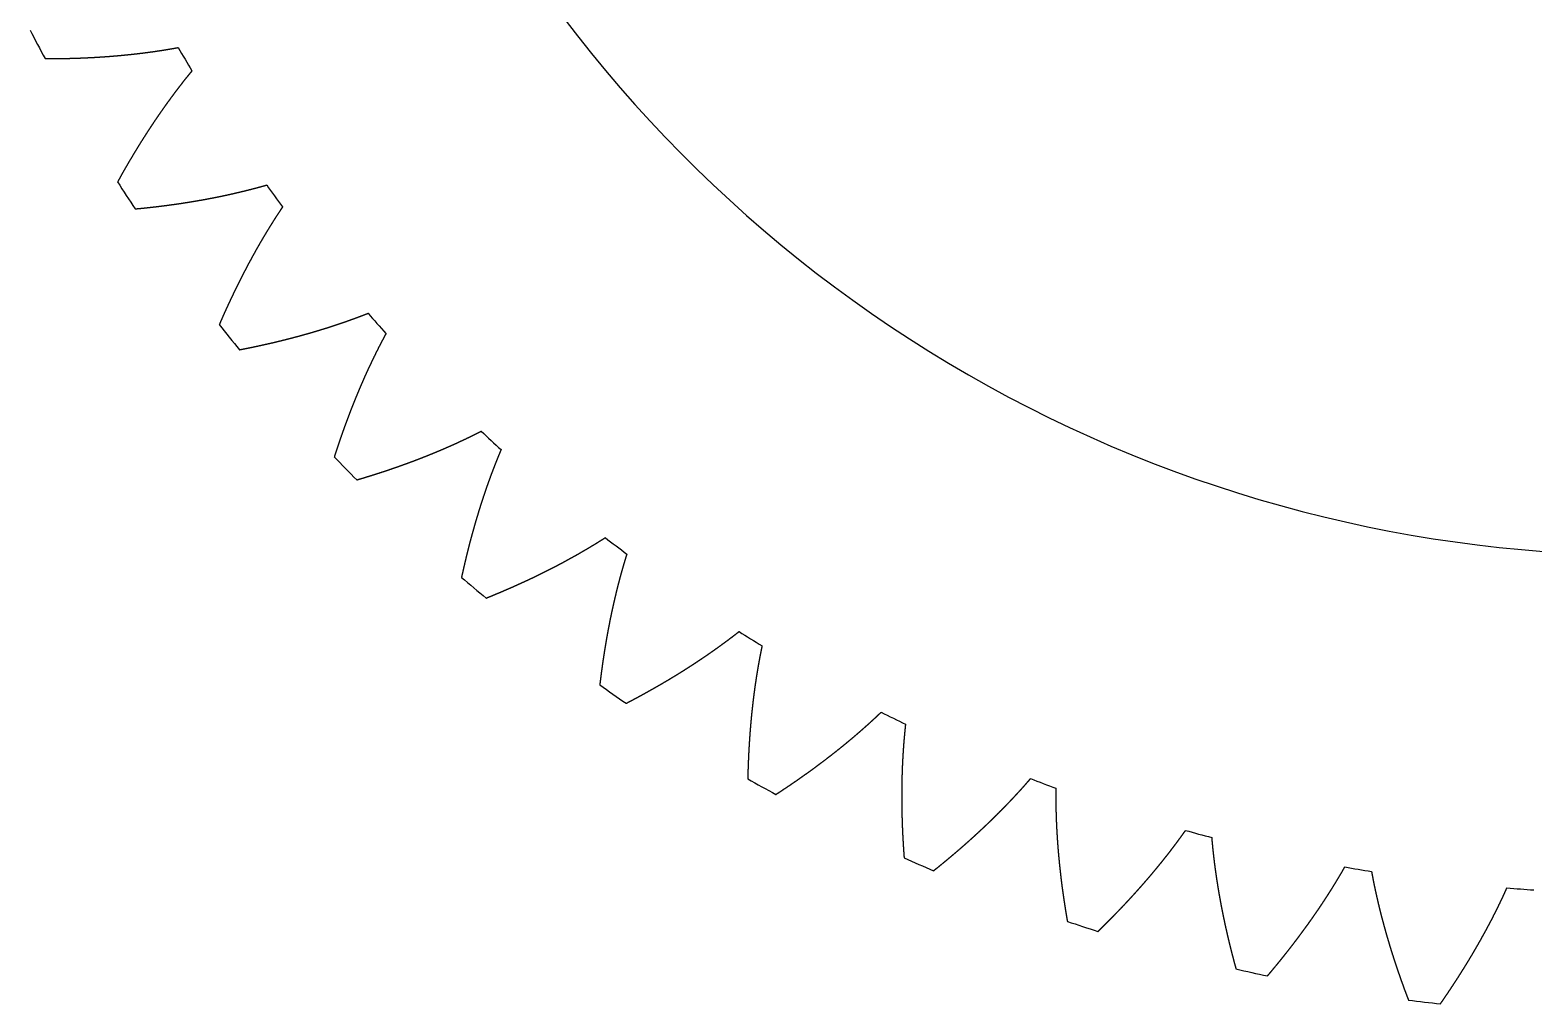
# Model space of a CAD drawing. Header units: millimetres. Extents: x -106 to 415, y -206 to 191.
# Drawn here: x 62.8 to 118.4, y -132.3 to -96.4 of the extents above; entities that cross this region are included whole.
import ezdxf

# ---------------------------------------------------------------- set-up
doc = ezdxf.new("R2010")
doc.units = ezdxf.units.MM
doc.header["$MEASUREMENT"] = 0

msp = doc.modelspace()

# ---------------------------------------------------------------- linework, layer by layer
for radius, start, end in [(50, 177.230768, 0.000002), (67, 207.1838634, 208.2007522), (62.5, 210.0031316, 210.9199455), (67, 212.7223249, 213.7392137), (62.5, 215.5415932, 216.458407), (67, 218.2607864, 219.2776753), (62.5, 221.0800547, 221.9968686), (62.5, 226.6185162, 227.5353301), (67, 223.799248, 224.8161368), (62.5, 232.1569778, 233.0737916), (67, 229.3377095, 230.3545984), (62.5, 237.6954393, 238.6122532), (67, 234.8761711, 235.8930599), (62.5, 243.2339009, 244.1507147), (67, 240.4146326, 241.4315214), (62.5, 248.7723624, 249.6891762), (62.5, 254.3108239, 255.2276378), (67, 245.9530941, 246.969983), (62.5, 259.8492855, 260.7660993), (62.5, 265.387747, 266.3045609), (67, 251.4915557, 252.5084445), (67, 257.0300172, 258.046906), (67, 262.5684787, 263.5853676)]:
    msp.add_arc((122.43128, -65.74198), radius, start, end)
for points in [[(63.38437, -97.40365), (63.40684, -97.40375), (63.45179, -97.4039), (63.51917, -97.40402), (63.60895, -97.40393), (63.72107, -97.40341), (63.83307, -97.4025), (63.94496, -97.40119), (64.05674, -97.39947), (64.1684, -97.39735), (64.27995, -97.39482), (64.39138, -97.39188), (64.50268, -97.38853), (64.61387, -97.38477), (64.72493, -97.3806), (64.83586, -97.376), (64.94667, -97.37099), (65.05734, -97.36557), (65.16789, -97.35971), (65.2783, -97.35344), (65.38857, -97.34674), (65.49871, -97.33961), (65.60871, -97.33205), (65.71857, -97.32406), (65.82828, -97.31563), (65.93785, -97.30676), (66.04727, -97.29746), (66.15654, -97.28771), (66.26566, -97.27752), (66.37462, -97.26688), (66.48343, -97.25579), (66.59207, -97.24425), (66.70056, -97.23225), (66.80888, -97.21978), (66.91703, -97.20686), (67.02501, -97.19347), (67.13282, -97.17961), (67.24045, -97.16528), (67.34791, -97.15048), (67.45519, -97.13519), (67.56228, -97.11942), (67.66918, -97.10316), (67.77589, -97.08639), (67.8824, -97.06913), (67.98871, -97.05137), (68.09482, -97.0331), (68.17955, -97.01808), (68.24301, -97.0066), (68.28528, -96.99884), (68.3064, -96.99494)], [(68.8134, -97.85697), (68.79972, -97.87354), (68.7724, -97.90671), (68.73152, -97.95658), (68.67722, -98.02334), (68.60969, -98.1072), (68.5425, -98.19148), (68.47565, -98.27618), (68.40914, -98.36129), (68.34297, -98.44681), (68.27715, -98.53274), (68.21165, -98.61907), (68.14649, -98.70579), (68.08166, -98.7929), (68.01715, -98.88039), (67.95297, -98.96825), (67.88912, -99.05649), (67.82559, -99.1451), (67.76238, -99.23408), (67.69949, -99.32342), (67.63691, -99.41312), (67.57466, -99.50318), (67.51273, -99.5936), (67.4511, -99.68436), (67.3898, -99.77547), (67.3288, -99.86692), (67.26811, -99.95871), (67.20774, -100.05084), (67.14768, -100.1433), (67.08792, -100.23609), (67.02847, -100.32921), (66.96933, -100.42266), (66.91049, -100.51643), (66.85196, -100.61052), (66.79373, -100.70492), (66.73581, -100.79964), (66.67819, -100.89468), (66.62087, -100.99002), (66.56384, -101.08567), (66.50712, -101.18163), (66.4507, -101.27788), (66.39458, -101.37444), (66.33876, -101.4713), (66.28324, -101.56845), (66.22801, -101.66589), (66.17308, -101.76363), (66.12937, -101.84205), (66.09671, -101.901), (66.07501, -101.94035), (66.06417, -101.96004)], [(66.71581, -102.95469), (66.73819, -102.95262), (66.78294, -102.94844), (66.85002, -102.94204), (66.93938, -102.93329), (67.05092, -102.92196), (67.16231, -102.91024), (67.27355, -102.89814), (67.38464, -102.88564), (67.49558, -102.87275), (67.60636, -102.85947), (67.71698, -102.84579), (67.82745, -102.83171), (67.93775, -102.81724), (68.04789, -102.80236), (68.15786, -102.78708), (68.26767, -102.7714), (68.3773, -102.75532), (68.48676, -102.73883), (68.59605, -102.72192), (68.70517, -102.70461), (68.81411, -102.68689), (68.92286, -102.66875), (69.03143, -102.65019), (69.13982, -102.63121), (69.24802, -102.61181), (69.35603, -102.59199), (69.46385, -102.57174), (69.57148, -102.55107), (69.67891, -102.52996), (69.78613, -102.50842), (69.89316, -102.48644), (69.99998, -102.46403), (70.10659, -102.44117), (70.21299, -102.41787), (70.31917, -102.39412), (70.42514, -102.36992), (70.53089, -102.34527), (70.63642, -102.32016), (70.74172, -102.29459), (70.84679, -102.26856), (70.95162, -102.24206), (71.05621, -102.21507), (71.16056, -102.18761), (71.26466, -102.15967), (71.36851, -102.13125), (71.4514, -102.10812), (71.51345, -102.09056), (71.55477, -102.07876), (71.57542, -102.07284)], [(72.16325, -102.88192), (72.15124, -102.89973), (72.12725, -102.93538), (72.09137, -102.98897), (72.04377, -103.06065), (71.98464, -103.15064), (71.9259, -103.24101), (71.86754, -103.33177), (71.80955, -103.4229), (71.75195, -103.51441), (71.69472, -103.60629), (71.63787, -103.69854), (71.58138, -103.79114), (71.52526, -103.8841), (71.4695, -103.9774), (71.4141, -104.07105), (71.35906, -104.16504), (71.30437, -104.25937), (71.25004, -104.35404), (71.19607, -104.44903), (71.14245, -104.54435), (71.08918, -104.64), (71.03626, -104.73597), (70.98368, -104.83226), (70.93145, -104.92886), (70.87957, -105.02577), (70.82803, -105.12299), (70.77683, -105.22051), (70.72597, -105.31834), (70.67545, -105.41646), (70.62526, -105.51489), (70.57541, -105.61361), (70.5259, -105.71262), (70.47673, -105.81191), (70.42788, -105.9115), (70.37937, -106.01137), (70.33119, -106.11152), (70.28334, -106.21195), (70.23581, -106.31266), (70.18862, -106.41364), (70.14175, -106.51489), (70.09521, -106.61642), (70.049, -106.71821), (70.00311, -106.82027), (69.95754, -106.92259), (69.9123, -107.02517), (69.87636, -107.10744), (69.84955, -107.16926), (69.83175, -107.21053), (69.82286, -107.23118)], [(70.56746, -108.15829), (70.58953, -108.15407), (70.63367, -108.14558), (70.69982, -108.13275), (70.78791, -108.11541), (70.89784, -108.09337), (71.00758, -108.07095), (71.11714, -108.04817), (71.2265, -108.02501), (71.33568, -108.00147), (71.44466, -107.97756), (71.55344, -107.95327), (71.66203, -107.92859), (71.77042, -107.90354), (71.87861, -107.8781), (71.9866, -107.85229), (72.09438, -107.82608), (72.20195, -107.79949), (72.30931, -107.77251), (72.41646, -107.74514), (72.52339, -107.71737), (72.63011, -107.68922), (72.73661, -107.66066), (72.84288, -107.63171), (72.94893, -107.60237), (73.05475, -107.57261), (73.16035, -107.54246), (73.26571, -107.5119), (73.37084, -107.48094), (73.47573, -107.44956), (73.58038, -107.41777), (73.68478, -107.38557), (73.78894, -107.35295), (73.89284, -107.31991), (73.99649, -107.28644), (74.09989, -107.25256), (74.20303, -107.21824), (74.30591, -107.1835), (74.40852, -107.14833), (74.51086, -107.11272), (74.61293, -107.07666), (74.71471, -107.04016), (74.81621, -107.00321), (74.91742, -106.96581), (75.01834, -106.92795), (75.11896, -106.88964), (75.19923, -106.85862), (75.2593, -106.83516), (75.29929, -106.81942), (75.31927, -106.81153)], [(75.98244, -107.5601), (75.9722, -107.57898), (75.95176, -107.61679), (75.92123, -107.67359), (75.88077, -107.74953), (75.8306, -107.84481), (75.78085, -107.94043), (75.73152, -108.03639), (75.68261, -108.13269), (75.63411, -108.22934), (75.58601, -108.32631), (75.53833, -108.42361), (75.49104, -108.52124), (75.44415, -108.61918), (75.39766, -108.71743), (75.35155, -108.81599), (75.30584, -108.91485), (75.26052, -109.01402), (75.21558, -109.11348), (75.17102, -109.21324), (75.12685, -109.3133), (75.08306, -109.41364), (75.03965, -109.51427), (74.99662, -109.61518), (74.95395, -109.71637), (74.91166, -109.81783), (74.86975, -109.91957), (74.8282, -110.02158), (74.78702, -110.12386), (74.7462, -110.22641), (74.70575, -110.32922), (74.66566, -110.43228), (74.62594, -110.53561), (74.58658, -110.63919), (74.54757, -110.74303), (74.50892, -110.84711), (74.47063, -110.95144), (74.4327, -111.05602), (74.39512, -111.16085), (74.35789, -111.26591), (74.32101, -111.37122), (74.28449, -111.47676), (74.24831, -111.58254), (74.21249, -111.68855), (74.17701, -111.79479), (74.14188, -111.90126), (74.11405, -111.98661), (74.09333, -112.05073), (74.07959, -112.09353), (74.07274, -112.11494)], [(74.90334, -112.96586), (74.92491, -112.95952), (74.96802, -112.94682), (75.03262, -112.92766), (75.11863, -112.9019), (75.22592, -112.86935), (75.33298, -112.83645), (75.43983, -112.8032), (75.54645, -112.76959), (75.65284, -112.73563), (75.759, -112.70131), (75.86494, -112.66663), (75.97064, -112.63159), (76.07611, -112.59619), (76.18133, -112.56043), (76.28632, -112.52431), (76.39107, -112.48783), (76.49557, -112.45098), (76.59983, -112.41376), (76.70383, -112.37618), (76.80759, -112.33822), (76.91109, -112.2999), (77.01433, -112.2612), (77.11732, -112.22213), (77.22004, -112.18268), (77.3225, -112.14286), (77.42469, -112.10265), (77.52661, -112.06207), (77.62826, -112.0211), (77.72963, -111.97975), (77.83072, -111.93801), (77.93153, -111.89588), (78.03205, -111.85336), (78.13229, -111.81044), (78.23222, -111.76713), (78.33187, -111.72342), (78.43121, -111.67931), (78.53026, -111.63481), (78.629, -111.58989), (78.72742, -111.54457), (78.82553, -111.49883), (78.92332, -111.45268), (79.02078, -111.40611), (79.11791, -111.35911), (79.2147, -111.31169), (79.31116, -111.26384), (79.38806, -111.22522), (79.44558, -111.19607), (79.48386, -111.17655), (79.50299, -111.16677)], [(80.23532, -111.84784), (80.22695, -111.86762), (80.21025, -111.90722), (80.18534, -111.9667), (80.1524, -112.0462), (80.11166, -112.14587), (80.07137, -112.24584), (80.03153, -112.34612), (79.99214, -112.4467), (79.95319, -112.54757), (79.91469, -112.64873), (79.87661, -112.75018), (79.83897, -112.85192), (79.80175, -112.95392), (79.76496, -113.0562), (79.72858, -113.15875), (79.69262, -113.26157), (79.65708, -113.36464), (79.62195, -113.46798), (79.58723, -113.57158), (79.55293, -113.67543), (79.51903, -113.77953), (79.48553, -113.88387), (79.45243, -113.98847), (79.41974, -114.0933), (79.38744, -114.19838), (79.35553, -114.30369), (79.32402, -114.40923), (79.29291, -114.51501), (79.26218, -114.62101), (79.23184, -114.72724), (79.20189, -114.8337), (79.17232, -114.94038), (79.14314, -115.04728), (79.11434, -115.15439), (79.08592, -115.26172), (79.05787, -115.36926), (79.03021, -115.47701), (79.00292, -115.58498), (78.97601, -115.69314), (78.94946, -115.80152), (78.9233, -115.91009), (78.8975, -116.01886), (78.87207, -116.12784), (78.84702, -116.237), (78.82233, -116.34637), (78.80287, -116.43401), (78.78843, -116.49983), (78.77888, -116.54375), (78.77413, -116.56572)], [(79.68298, -117.33251), (79.70383, -117.32412), (79.74552, -117.30731), (79.80797, -117.28201), (79.89109, -117.24807), (79.99473, -117.20532), (80.09813, -117.16224), (80.20126, -117.11883), (80.30414, -117.07509), (80.40676, -117.03101), (80.50912, -116.98661), (80.61121, -116.94187), (80.71304, -116.89679), (80.81459, -116.85138), (80.91588, -116.80563), (81.01689, -116.75955), (81.11763, -116.71312), (81.21809, -116.66636), (81.31826, -116.61926), (81.41816, -116.57181), (81.51776, -116.52402), (81.61708, -116.47588), (81.71611, -116.4274), (81.81484, -116.37857), (81.91328, -116.32939), (82.01142, -116.27987), (82.10925, -116.22999), (82.20678, -116.17975), (82.304, -116.12917), (82.4009, -116.07822), (82.49749, -116.02692), (82.59377, -115.97526), (82.68972, -115.92323), (82.78534, -115.87085), (82.88063, -115.81809), (82.97559, -115.76497), (83.07022, -115.71148), (83.1645, -115.65762), (83.25844, -115.60339), (83.35204, -115.54878), (83.44527, -115.49379), (83.53815, -115.43841), (83.63066, -115.38265), (83.7228, -115.3265), (83.81456, -115.26995), (83.90595, -115.21302), (83.97876, -115.16716), (84.03321, -115.13259), (84.06943, -115.10947), (84.08752, -115.09789)], [(84.88216, -115.7051), (84.87574, -115.7256), (84.86294, -115.76662), (84.84389, -115.82823), (84.81877, -115.91053), (84.78785, -116.01367), (84.7574, -116.11707), (84.72742, -116.22072), (84.69792, -116.32463), (84.66889, -116.42879), (84.64032, -116.5332), (84.61222, -116.63785), (84.58457, -116.74274), (84.55737, -116.84786), (84.53062, -116.95322), (84.50431, -117.0588), (84.47844, -117.1646), (84.45302, -117.27063), (84.42802, -117.37688), (84.40347, -117.48334), (84.37934, -117.59001), (84.35565, -117.6969), (84.33238, -117.80399), (84.30953, -117.91129), (84.28711, -118.01879), (84.2651, -118.12649), (84.24351, -118.23439), (84.22233, -118.34248), (84.20157, -118.45077), (84.18122, -118.55925), (84.16127, -118.66791), (84.14173, -118.77676), (84.1226, -118.88579), (84.10387, -118.99501), (84.08554, -119.1044), (84.06761, -119.21397), (84.05008, -119.32372), (84.03294, -119.43364), (84.0162, -119.54373), (83.99985, -119.65399), (83.9839, -119.76442), (83.96833, -119.87501), (83.95315, -119.98577), (83.93836, -120.09669), (83.92396, -120.20776), (83.90994, -120.319), (83.89903, -120.40811), (83.89101, -120.47502), (83.88575, -120.51966), (83.88314, -120.54198)], [(84.86175, -121.21747), (84.8817, -121.20711), (84.92157, -121.18636), (84.98128, -121.15514), (85.06074, -121.11334), (85.15977, -121.06078), (85.25852, -121.00793), (85.35699, -120.95477), (85.45516, -120.9013), (85.55305, -120.84753), (85.65064, -120.79345), (85.74794, -120.73907), (85.84494, -120.68437), (85.94164, -120.62937), (86.03804, -120.57406), (86.13413, -120.51844), (86.22992, -120.46251), (86.3254, -120.40627), (86.42056, -120.34972), (86.51541, -120.29285), (86.60994, -120.23567), (86.70415, -120.17818), (86.79803, -120.12036), (86.89159, -120.06223), (86.98482, -120.00378), (87.07772, -119.94502), (87.17028, -119.88593), (87.26251, -119.82652), (87.35439, -119.76678), (87.44593, -119.70672), (87.53712, -119.64634), (87.62795, -119.58563), (87.71843, -119.52458), (87.80855, -119.46321), (87.89831, -119.40151), (87.9877, -119.33947), (88.07672, -119.2771), (88.16537, -119.21439), (88.25364, -119.15134), (88.34152, -119.08795), (88.42902, -119.02422), (88.51612, -118.96014), (88.60281, -118.89571), (88.6891, -118.83093), (88.77498, -118.76579), (88.86045, -118.7003), (88.92849, -118.64763), (88.97935, -118.60797), (89.01316, -118.58146), (89.03005, -118.56818)], [(89.87959, -119.09586), (89.87518, -119.11689), (89.8664, -119.15895), (89.85338, -119.22212), (89.83632, -119.30646), (89.8155, -119.4121), (89.79517, -119.51795), (89.77534, -119.62401), (89.756, -119.73029), (89.73716, -119.83676), (89.71881, -119.94344), (89.70093, -120.05032), (89.68354, -120.15739), (89.66661, -120.26464), (89.65015, -120.37209), (89.63416, -120.47971), (89.61862, -120.58752), (89.60354, -120.69551), (89.58892, -120.80367), (89.57476, -120.912), (89.56104, -121.02051), (89.54777, -121.12918), (89.53495, -121.23802), (89.52256, -121.34703), (89.51062, -121.45619), (89.49911, -121.56551), (89.48803, -121.67499), (89.47739, -121.78462), (89.46717, -121.89441), (89.45738, -122.00434), (89.44802, -122.11442), (89.43908, -122.22465), (89.43056, -122.33502), (89.42246, -122.44553), (89.41477, -122.55618), (89.4075, -122.66697), (89.40064, -122.7779), (89.39419, -122.88896), (89.38816, -123.00016), (89.38252, -123.11148), (89.3773, -123.22293), (89.37248, -123.33451), (89.36806, -123.44621), (89.36405, -123.55804), (89.36043, -123.66999), (89.35721, -123.78206), (89.35495, -123.87181), (89.35343, -123.93918), (89.3525, -123.98411), (89.35206, -124.00659)], [(90.39129, -124.58447), (90.41015, -124.57223), (90.44783, -124.54773), (90.50425, -124.5109), (90.5793, -124.46162), (90.6728, -124.39976), (90.76599, -124.33761), (90.85887, -124.2752), (90.95143, -124.21251), (91.04366, -124.14954), (91.13558, -124.08629), (91.22718, -124.02277), (91.31845, -123.95897), (91.40939, -123.8949), (91.5, -123.83054), (91.59027, -123.76591), (91.68021, -123.70099), (91.76982, -123.6358), (91.85908, -123.57033), (91.94799, -123.50457), (92.03656, -123.43853), (92.12478, -123.37221), (92.21265, -123.30561), (92.30017, -123.23872), (92.38732, -123.17155), (92.47411, -123.10409), (92.56054, -123.03634), (92.6466, -122.96831), (92.73229, -122.89998), (92.8176, -122.83137), (92.90254, -122.76247), (92.98709, -122.69327), (93.07126, -122.62378), (93.15503, -122.554), (93.23841, -122.48392), (93.3214, -122.41354), (93.40398, -122.34287), (93.48617, -122.2719), (93.56794, -122.20062), (93.6493, -122.12905), (93.73023, -122.05717), (93.81074, -121.98498), (93.89081, -121.91249), (93.97044, -121.83968), (94.04963, -121.76656), (94.12838, -121.69313), (94.19103, -121.63413), (94.23781, -121.58975), (94.26892, -121.5601), (94.28445, -121.54525)], [(95.18094, -121.98848), (95.17858, -122.00983), (95.17391, -122.05255), (95.16705, -122.11667), (95.15821, -122.20227), (95.14767, -122.30943), (95.13766, -122.41675), (95.12815, -122.52423), (95.11917, -122.63187), (95.11069, -122.73967), (95.10271, -122.84762), (95.09524, -122.95572), (95.08826, -123.06397), (95.08176, -123.17236), (95.07575, -123.28089), (95.07022, -123.38956), (95.06516, -123.49836), (95.06058, -123.6073), (95.05646, -123.71636), (95.05282, -123.82556), (95.04964, -123.93488), (95.04692, -124.04433), (95.04466, -124.1539), (95.04285, -124.26359), (95.0415, -124.3734), (95.0406, -124.48332), (95.04014, -124.59336), (95.04012, -124.7035), (95.04055, -124.81376), (95.04142, -124.92413), (95.04272, -125.0346), (95.04446, -125.14517), (95.04663, -125.25585), (95.04924, -125.36663), (95.05227, -125.47751), (95.05572, -125.58848), (95.0596, -125.69955), (95.0639, -125.81072), (95.06862, -125.92197), (95.07376, -126.03332), (95.07932, -126.14476), (95.08529, -126.25628), (95.09168, -126.36789), (95.09847, -126.47958), (95.10568, -126.59136), (95.11329, -126.70321), (95.1197, -126.79277), (95.12469, -126.85996), (95.1281, -126.90478), (95.12983, -126.92719)], [(96.21999, -127.40208), (96.23757, -127.38808), (96.27271, -127.36005), (96.32532, -127.31795), (96.39526, -127.26166), (96.48236, -127.19105), (96.56911, -127.12021), (96.65553, -127.04912), (96.7416, -126.97779), (96.82734, -126.90621), (96.91272, -126.83439), (96.99776, -126.76233), (97.08244, -126.69002), (97.16678, -126.61746), (97.25075, -126.54466), (97.33437, -126.47162), (97.41762, -126.39833), (97.50052, -126.32479), (97.58304, -126.25101), (97.6652, -126.17698), (97.74698, -126.1027), (97.82839, -126.02817), (97.90942, -125.9534), (97.99006, -125.87838), (98.07033, -125.8031), (98.1502, -125.72758), (98.22969, -125.65181), (98.30878, -125.57579), (98.38748, -125.49951), (98.46577, -125.42299), (98.54366, -125.34621), (98.62114, -125.26918), (98.69821, -125.19189), (98.77485, -125.11434), (98.85108, -125.03654), (98.92689, -124.95849), (99.00227, -124.88017), (99.07722, -124.8016), (99.15173, -124.72277), (99.2258, -124.64368), (99.29942, -124.56432), (99.37258, -124.4847), (99.44528, -124.40481), (99.51752, -124.32466), (99.58928, -124.24424), (99.66057, -124.16355), (99.71723, -124.09878), (99.75952, -124.05009), (99.78762, -124.01758), (99.80164, -124.00131)], [(100.73673, -124.35594), (100.73644, -124.37742), (100.73591, -124.42039), (100.73527, -124.48487), (100.73473, -124.57092), (100.73459, -124.6786), (100.73498, -124.78638), (100.73589, -124.89428), (100.73733, -125.00228), (100.7393, -125.1104), (100.74178, -125.21861), (100.74478, -125.32693), (100.74828, -125.43535), (100.75227, -125.54386), (100.75676, -125.65247), (100.76174, -125.76116), (100.76721, -125.86994), (100.77316, -125.97881), (100.7796, -126.08777), (100.78651, -126.19681), (100.79389, -126.30593), (100.80175, -126.41513), (100.81007, -126.5244), (100.81886, -126.63376), (100.82811, -126.74318), (100.83782, -126.85268), (100.84799, -126.96224), (100.8586, -127.07188), (100.86967, -127.18158), (100.88118, -127.29135), (100.89315, -127.40118), (100.90555, -127.51107), (100.91839, -127.62102), (100.93167, -127.73103), (100.94539, -127.8411), (100.95954, -127.95122), (100.97412, -128.0614), (100.98913, -128.17163), (101.00457, -128.28191), (101.02043, -128.39224), (101.03672, -128.50262), (101.05343, -128.61305), (101.07055, -128.72352), (101.0881, -128.83403), (101.10605, -128.94459), (101.12443, -129.05519), (101.13945, -129.14371), (101.15091, -129.21011), (101.15863, -129.25439), (101.16251, -129.27653)], [(102.29341, -129.64398), (102.30956, -129.62835), (102.34183, -129.59706), (102.39013, -129.55008), (102.45432, -129.4873), (102.53419, -129.40862), (102.6137, -129.32973), (102.69285, -129.25064), (102.77164, -129.17133), (102.85007, -129.09181), (102.92812, -129.01209), (103.0058, -128.93215), (103.08312, -128.852), (103.16005, -128.77165), (103.23661, -128.69108), (103.31278, -128.61031), (103.38858, -128.52933), (103.46399, -128.44813), (103.539, -128.36673), (103.61363, -128.28512), (103.68786, -128.20329), (103.7617, -128.12126), (103.83513, -128.03901), (103.90816, -127.95656), (103.98079, -127.87389), (104.053, -127.79101), (104.12481, -127.70792), (104.19619, -127.62462), (104.26716, -127.54111), (104.3377, -127.45738), (104.40781, -127.37344), (104.4775, -127.28929), (104.54674, -127.20493), (104.61555, -127.12035), (104.68392, -127.03555), (104.75183, -126.95054), (104.8193, -126.86532), (104.88632, -126.77988), (104.95287, -126.69423), (105.01896, -126.60835), (105.08458, -126.52226), (105.14972, -126.43595), (105.21437, -126.34942), (105.27853, -126.26267), (105.3422, -126.1757), (105.40537, -126.08851), (105.45552, -126.01858), (105.4929, -125.96603), (105.51773, -125.93095), (105.53012, -125.91341)], [(106.49507, -126.17613), (106.49685, -126.19754), (106.50047, -126.24036), (106.50606, -126.30461), (106.51383, -126.39031), (106.52408, -126.49749), (106.53487, -126.60474), (106.54619, -126.71204), (106.55805, -126.8194), (106.57045, -126.92682), (106.58336, -127.03429), (106.5968, -127.14182), (106.61074, -127.24939), (106.62519, -127.35701), (106.64014, -127.46467), (106.65559, -127.57238), (106.67153, -127.68013), (106.68796, -127.78792), (106.70488, -127.89574), (106.72229, -128.00361), (106.74017, -128.1115), (106.75853, -128.21943), (106.77736, -128.3274), (106.79666, -128.43539), (106.81643, -128.54341), (106.83666, -128.65146), (106.85735, -128.75953), (106.8785, -128.86763), (106.9001, -128.97575), (106.92216, -129.0839), (106.94466, -129.19206), (106.96762, -129.30024), (106.99101, -129.40844), (107.01485, -129.51665), (107.03912, -129.62488), (107.06384, -129.73313), (107.08898, -129.84138), (107.11456, -129.94965), (107.14057, -130.05793), (107.16701, -130.16621), (107.19387, -130.2745), (107.22116, -130.3828), (107.24887, -130.49111), (107.277, -130.59941), (107.30554, -130.70772), (107.3345, -130.81603), (107.358, -130.90268), (107.37581, -130.96767), (107.38777, -131.011), (107.39376, -131.03266)], [(108.55485, -131.28925), (108.56942, -131.27213), (108.59852, -131.23788), (108.64206, -131.18645), (108.69989, -131.11777), (108.77179, -131.03175), (108.84332, -130.94555), (108.91447, -130.85919), (108.98524, -130.77265), (109.05562, -130.68593), (109.12561, -130.59905), (109.19522, -130.51198), (109.26444, -130.42475), (109.33326, -130.33735), (109.40168, -130.24977), (109.46971, -130.16202), (109.53733, -130.0741), (109.60455, -129.98601), (109.67136, -129.89774), (109.73776, -129.80931), (109.80375, -129.7207), (109.86932, -129.63192), (109.93448, -129.54297), (109.99921, -129.45385), (110.06352, -129.36456), (110.1274, -129.2751), (110.19084, -129.18547), (110.25386, -129.09567), (110.31643, -129.0057), (110.37856, -128.91555), (110.44025, -128.82524), (110.50148, -128.73476), (110.56227, -128.6441), (110.62259, -128.55327), (110.68245, -128.46228), (110.74185, -128.37111), (110.80077, -128.27977), (110.85923, -128.18827), (110.91721, -128.09659), (110.9747, -128.00474), (111.03171, -127.91272), (111.08821, -127.82052), (111.14421, -127.72816), (111.1997, -127.63562), (111.25467, -127.54291), (111.30913, -127.45002), (111.3523, -127.37558), (111.38444, -127.31967), (111.40576, -127.28236), (111.4164, -127.2637)], [(112.4022, -127.43207), (112.40604, -127.45321), (112.41378, -127.49548), (112.42554, -127.55888), (112.44155, -127.64343), (112.4621, -127.74913), (112.48318, -127.85483), (112.50481, -127.96054), (112.52698, -128.06626), (112.54968, -128.17198), (112.57291, -128.2777), (112.59666, -128.38343), (112.62092, -128.48915), (112.64569, -128.59488), (112.67096, -128.7006), (112.69673, -128.80631), (112.723, -128.91201), (112.74976, -129.01771), (112.777, -129.1234), (112.80473, -129.22908), (112.83295, -129.33475), (112.86164, -129.44041), (112.8908, -129.54605), (112.92044, -129.65167), (112.95054, -129.75728), (112.9811, -129.86287), (113.01213, -129.96845), (113.04361, -130.074), (113.07555, -130.17953), (113.10794, -130.28504), (113.14078, -130.39052), (113.17406, -130.49599), (113.20779, -130.60142), (113.24196, -130.70683), (113.27657, -130.81221), (113.31161, -130.91756), (113.34709, -131.02289), (113.383, -131.12818), (113.41934, -131.23344), (113.4561, -131.33867), (113.49329, -131.44387), (113.5309, -131.54902), (113.56894, -131.65415), (113.60739, -131.75923), (113.64625, -131.86428), (113.68553, -131.96929), (113.71728, -132.05327), (113.74128, -132.11623), (113.75736, -132.1582), (113.76542, -132.17919)], [(114.94586, -132.32252), (114.95871, -132.30407), (114.98437, -132.26717), (115.02274, -132.21178), (115.07366, -132.13784), (115.13693, -132.04528), (115.19981, -131.95259), (115.26229, -131.85976), (115.32437, -131.76679), (115.38606, -131.67369), (115.44734, -131.58045), (115.50822, -131.48708), (115.56869, -131.39357), (115.62876, -131.29993), (115.68841, -131.20616), (115.74765, -131.11225), (115.80647, -131.01822), (115.86487, -130.92405), (115.92285, -130.82975), (115.98041, -130.73532), (116.03754, -130.64076), (116.09424, -130.54606), (116.1505, -130.45124), (116.20633, -130.35629), (116.26172, -130.26121), (116.31667, -130.166), (116.37117, -130.07067), (116.42522, -129.9752), (116.47882, -129.87961), (116.53196, -129.78389), (116.58464, -129.68805), (116.63686, -129.59207), (116.6886, -129.49598), (116.73988, -129.39975), (116.79068, -129.3034), (116.841, -129.20693), (116.89084, -129.11033), (116.94019, -129.01361), (116.98905, -128.91676), (117.03741, -128.81979), (117.08526, -128.7227), (117.13261, -128.62548), (117.17943, -128.52814), (117.22573, -128.43068), (117.2715, -128.3331), (117.31674, -128.23539), (117.35252, -128.15713), (117.37911, -128.09838), (117.39674, -128.05919), (117.40553, -128.03958)]]:
    msp.add_open_spline(points, degree=5)

doc.saveas('drawing.dxf')
